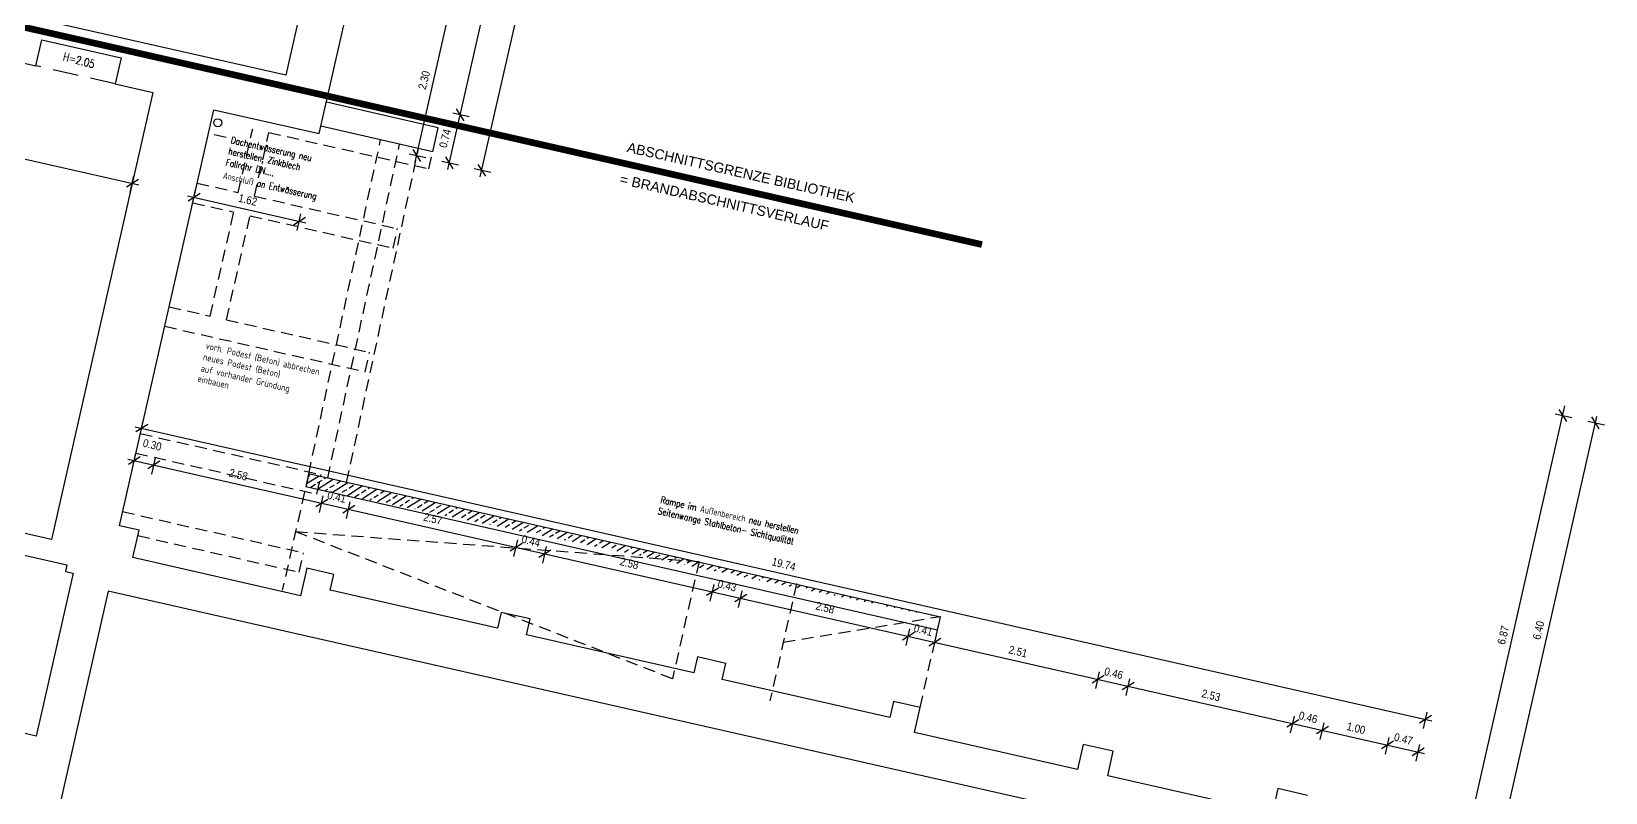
# Model space of a CAD drawing. Header units: metres. Extents: x 157 to 276, y 126 to 187.
# Drawn here: x 252.57 to 276.17, y 142 to 153.41 of the extents above; entities that cross this region are included whole.
import ezdxf
from ezdxf.enums import TextEntityAlignment as Align

# ---------------------------------------------------------------- set-up
doc = ezdxf.new("R2010")
doc.units = ezdxf.units.M
doc.header["$LTSCALE"] = 0.03
doc.linetypes.add('GESTRICHELT', pattern=[9, 6, -3])
doc.linetypes.add('STRICHLINIE', pattern=[19.049999999999997, 12.7, -6.35])
for name, color, linetype in [('A_ansicht', 9, 'Continuous'), ('A_bemaßung', 2, 'Continuous'), ('A_Dach', 10, 'Continuous'), ('A_Deckenplan', 8, 'Continuous'), ('A_höhen', 3, 'Continuous'), ('A_räume', 5, 'Continuous'), ('A_schraffur', 10, 'Continuous'), ('A_text', 5, 'Continuous'), ('A_treppe', 3, 'Continuous'), ('A_verdeckt', 8, 'STRICHLINIE'), ('A_wände', 6, 'Continuous'), ('A_WÄNDE_NEU', 6, 'Continuous')]:
    doc.layers.add(name, color=color, linetype=linetype)
doc.styles.add('BOLDSIMP_FNT', font='TXT', dxfattribs={"height": 1})
doc.styles.add('S70', font='DIN.SHX', dxfattribs={"width": 0.8, "height": 0.1})
doc.styles.add('SIMPLEX', font='simplex.shx', dxfattribs={"width": 0.8, "height": 0.1})

# ---------------------------------------------------------------- blocks, each defined once
blk = doc.blocks.new('SLASH1')
at = {"layer": 'A_bemaßung', "color": 2, "linetype": 'Continuous'}
for p, q in [((0.07662999999999999, 0.07662999999999999), (-0.07318999999999999, -0.07318999999999999)), ((0, -0.14068), (0, 0.11466))]:
    blk.add_line(p, q, dxfattribs=at)

msp = doc.modelspace()

# ---------------------------------------------------------------- hatches: boundary and pattern name
at = {"layer": 'A_schraffur'}
h = msp.add_hatch(dxfattribs=at)
h.set_pattern_fill('ANSI33', color=256, scale=0.025, style=0)
h.set_pattern_definition([(32.22109685721894, (234.7565893234459, 151.1951196254782), (-0.08464356585426958, 0.1343020076524321), []), (32.22109685721894, (234.8660621574849, 151.1702903938544), (-0.08464356585426958, 0.1343020076524321), [0.079375, -0.0396875])])
edge = h.paths.add_edge_path()
edge.add_line((266.1576920931752, 144.4339576384392), (266.2019397071016, 144.6290016044105))
edge.add_line((266.1576913413422, 144.4339578089998), (256.681991856431, 146.5836120697855))
edge.add_line((266.2019269877327, 144.6290044899226), (256.7261342448903, 146.7786799071738))
edge.add_line((256.7261342448903, 146.7786799071738), (256.6820973738448, 146.5835881321376))

# ---------------------------------------------------------------- linework, layer by layer
at = {"layer": 'A_ansicht', "color": 2, "linetype": 'Continuous'}
for p, q in [((258.6673150302357, 151.9662029432464), (256.992059389388, 152.3502700248826)), ((258.5883050302357, 151.6041829432464), (256.9091493893879, 151.9891600248826)), ((258.5883050302357, 151.6041829432464), (258.6673150302357, 151.9662029432464))]:
    msp.add_line(p, q, dxfattribs=at)
at = {"layer": 'A_bemaßung', "linetype": 'Continuous'}
for p, q in [((258.324619389388, 151.4498500248826), (260.770319389388, 162.2321000248826)), ((258.8122293893881, 151.3392600248826), (261.257929389388, 162.1214800248826)), ((259.299859389388, 151.2286600248826), (261.7455593893881, 162.0109000248826)), ((249.984789389388, 152.0612200248826), (254.178269389388, 151.1100300248826)), ((254.907829389388, 150.9441500248826), (256.6830193893881, 150.5414900248826)), ((274.0008093893881, 140.8971200248826), (275.565829389388, 147.7968500248826)), ((274.582789389388, 141.2025200248826), (276.042099389388, 147.6361100248826)), ((254.123009389388, 147.4840100248826), (273.571399389388, 143.0726000248826)), ((254.012409389388, 146.9964000248826), (273.4607993893881, 142.5850000248826))]:
    msp.add_line(p, q, dxfattribs=at)
at = {"layer": 'A_Dach'}
msp.add_circle((255.3632593852971, 152.0422932333117), 0.059999999999987, dxfattribs=at)
at = {"layer": 'A_Deckenplan', "linetype": 'GESTRICHELT'}
for p, q in [((255.6698237012668, 150.9958893837534), (255.886610897472, 151.951610740434)), ((255.9136297554245, 150.9405847007732), (256.1304169516297, 151.8963060574538)), ((256.1304169516297, 151.8963060574538), (258.5280943079875, 151.3524197026206)), ((258.5280943079875, 151.3524197026206), (258.5883050302357, 151.6041829432464)), ((255.0538179838427, 151.1356234073149), (255.6698237012668, 150.9958893837534)), ((254.9874567643539, 150.8430551442235), (255.603460273857, 150.7033216215042)), ((255.9136297554245, 150.9405847007732), (258.0591158653309, 150.4539051162294)), ((255.249521579962, 149.1429583960351), (255.603460273857, 150.7033216215042)), ((255.4933280484961, 149.0876555398618), (255.8472663280148, 150.6480169385241)), ((255.8472663280148, 150.648016938524), (257.9927712905367, 150.1613330774748)), ((257.9927712905367, 150.1613330774748), (258.0591158653309, 150.4539051162294)), ((254.633530260414, 149.2826910744026), (255.2495219943384, 149.142960222842)), ((254.5671690409253, 148.9901228113112), (257.5724556998991, 148.3084070659279)), ((255.4933280484961, 149.0876555398618), (257.6388002746933, 148.6009791046826)), ((257.5724556998991, 148.3084070659279), (257.6388002746933, 148.6009791046826)), ((254.2021823337372, 147.3809973643085), (256.914856301921, 146.7656575428374)), ((254.1358211142485, 147.0884291012171), (256.8485117271268, 146.4730855040828)), ((256.8485117271268, 146.4730855040828), (256.914856301921, 146.7656575428374)), ((253.9367374557823, 146.2107243119428), (256.6493938236237, 145.5953884829131)), ((254.1637870081779, 145.851599089148), (256.5830492488295, 145.3028164441585)), ((256.5830492488295, 145.3028164441585), (256.6493938236237, 145.5953884829131))]:
    msp.add_line(p, q, dxfattribs=at)
at = {"layer": 'A_räume', "linetype": 'GESTRICHELT', "ltscale": 5, "const_width": 0.1}
msp.add_lwpolyline([(266.8232502485288, 150.214973800249), (247.0462658673342, 154.7015967177998), (246.2438135332222, 151.1647641902261), (232.4885754610229, 154.2852887950682)], dxfattribs=at)
at = {"layer": 'A_text'}
msp.add_line((255.3092254382195, 151.8668306263338), (255.4889126734846, 151.8260739853513), dxfattribs=at)
at = {"layer": 'A_treppe', "color": 10, "linetype": 'GESTRICHELT'}
for p, q in [((256.7263714923061, 146.7786260852983), (257.804259389388, 151.7836100248826)), ((257.0112929047517, 146.7139889016024), (258.089129389388, 151.7182100248826)), ((257.2956938095045, 146.6494698001211), (258.373349389388, 151.6529400248826)), ((256.7263714923061, 146.7786260852983), (256.3300865798881, 145.0328974096601)), ((256.529476375519, 145.9118098088412), (262.5801851533024, 145.4632937895472)), ((262.1814640429081, 143.7057267894529), (256.529476375519, 145.9118098088412)), ((262.5801851502897, 145.4632937902312), (262.1814055590278, 143.7054689918691)), ((264.0430148950744, 145.1314366857828), (263.6442353038128, 143.3736118874213)), ((263.8436250994437, 144.2525242866024), (266.2039065747537, 144.6412174662185)), ((265.8950093894911, 143.2757200253369), (266.2046589139923, 144.641046790771))]:
    msp.add_line(p, q, dxfattribs=at)
at = {"layer": 'A_verdeckt'}
msp.add_line((253.824839389388, 152.6257700248826), (252.635039389388, 152.8956500248826), dxfattribs=at)
at = {"layer": 'A_wände', "linetype": 'Continuous'}
for points in [[(256.7142893893881, 154.2210900248826), (256.3813693893881, 152.7533900248826), (252.557249389388, 153.6208000248826), (252.570539389388, 153.6793300248826), (252.444979389388, 153.7077700248826)], [(271.706729389388, 141.9574600248826), (271.261619389388, 142.0584200248826), (271.178189389388, 141.6904300248826), (268.709799389388, 142.2503200248826), (268.793219389388, 142.6183100248826), (268.341189389388, 142.7208600248826), (268.256259389388, 142.3463500248826), (265.810099389388, 142.9012200248826), (265.894989389388, 143.2757000248826), (265.4973593893881, 143.3659000248826), (265.442319389388, 143.1233000248826), (262.926869389388, 143.6938700248826), (262.981899389388, 143.9364800248826), (262.559059389388, 144.0323700248826), (262.5046593893881, 143.7926900248826), (259.992149389388, 144.3626000248826), (260.046519389388, 144.6023100248826), (259.613959389388, 144.7004000248826), (259.560249389388, 144.4635600248826), (257.049469389388, 145.0330500248826), (257.103199389388, 145.2699300248826), (256.698949389388, 145.3616100248826), (256.6057493893881, 144.9508400248826), (254.088949389388, 145.5217000248826), (254.182139389388, 145.9325000248826), (253.888729389388, 145.9990700248826), (255.303769389388, 152.2375900248826), (256.883889389388, 151.8792000248826), (257.392989389388, 154.1235800248826)], [(252.1523093893881, 153.0051000248826), (252.635039389388, 152.8956500248826), (252.723539389388, 153.2857300248826), (253.913289389388, 153.0158500248826), (253.824839389388, 152.6257700248826), (254.390429389388, 152.4974700248826), (252.869659389388, 145.7927900248826), (249.885459389388, 146.4696700248826)], [(250.253519389388, 146.0580600248826), (253.1011793893881, 145.4121200248826), (253.079059389388, 145.3146100248826), (253.196069389388, 145.2880600248826), (252.641979389388, 142.8451400248826), (252.388379389388, 142.9026300248826)], [(251.179829389388, 133.8221700248826), (269.826709389388, 129.5925400248826), (272.366929389388, 140.7913700248826), (253.719969389388, 145.0209200248826), (251.179829389388, 133.8221700248826)]]:
    msp.add_lwpolyline(points, dxfattribs=at)
at = {"layer": 'A_WÄNDE_NEU'}
for p, q in [((256.7261342448903, 146.7786799071738), (256.6820973738448, 146.5835881321376)), ((266.1576920931752, 144.4339576384392), (266.2019397071016, 144.6290016044105))]:
    msp.add_line(p, q, dxfattribs=at)
at = {"layer": 'A_WÄNDE_NEU', "linetype": 'Continuous'}
for p, q in [((266.2019269877327, 144.6290044899226), (256.7261342448903, 146.7786799071738)), ((266.1576913413422, 144.4339578089998), (256.681991856431, 146.5836120697855))]:
    msp.add_line(p, q, dxfattribs=at)

# ---------------------------------------------------------------- block references
at = {"layer": 'A_bemaßung', "color": 7}
for p, rotation in [((258.998349389388, 152.1597800248826), 77.21999999999997), ((258.346749389388, 151.5473500248826), 77.21999999999997), ((258.8343593893881, 151.4367800248826), 77.21999999999997), ((259.321969389388, 151.3261900248826), 77.21999999999997), ((259.322129389388, 151.3261200248826), 77.21999999999997), ((254.080749389388, 151.1321500248826), 347.22), ((255.005359389388, 150.9220300248826), 347.22), ((256.585499389388, 150.5636200248826), 347.22), ((254.220539389388, 147.4618900248826), 347.22), ((275.5324193893881, 147.6495200248826), 77.21999999999997), ((276.020039389388, 147.5389200248826), 77.21999999999997), ((254.109939389388, 146.9742800248826), 347.22), ((254.403369389388, 146.9077200248826), 347.22), ((256.920129389388, 146.3368500248826), 347.22), ((257.3244093893881, 146.2451700248826), 347.22), ((259.8352093893881, 145.6756300248826), 347.22), ((260.267719389388, 145.5775200248826), 347.22), ((262.780249389388, 145.0076000248826), 347.22), ((263.203129389388, 144.9117100248826), 347.22), ((265.718599389388, 144.3411200248826), 347.22), ((266.116209389388, 144.2509300248826), 347.22), ((268.5623793893881, 143.6960700248826), 347.22), ((269.014449389388, 143.5935400248826), 347.22), ((271.482869389388, 143.0336400248826), 347.22), ((271.927959389388, 142.9326800248826), 347.22), ((273.473879389388, 143.0947100248826), 347.22), ((272.903439389388, 142.7114000248826), 347.22), ((273.363289389388, 142.6071000248826), 347.22)]:
    msp.add_blockref('SLASH1', p, dxfattribs=dict(at, rotation=rotation))

# ---------------------------------------------------------------- texts
at = {"layer": 'A_bemaßung', "color": 7, "linetype": 'Continuous', "style": 'BOLDSIMP_FNT', "width": 0.9}
for s, rotation, p in [('2.30', 75.89999999999942, (258.516099389388, 152.5201300248826)), ('0.74', 75.89999999999942, (258.830599389388, 151.6463400248826)), ('1.62', 345.8999999999995, (255.653509389388, 150.8262800248826)), ('0.30', 345.8999999999995, (254.221609389388, 147.1539600248826)), ('2.58', 345.8999999999995, (255.512329389388, 146.7074600248826)), ('0.41', 345.8999999999995, (256.987889389388, 146.3727600248826)), ('2.57', 345.8999999999995, (258.430369389388, 146.0455600248826)), ('0.44', 345.8999999999995, (259.899529389388, 145.7123200248826)), ('2.58', 345.8999999999995, (261.374549389388, 145.3777200248826)), ('19.74', 345.8999999999995, (263.652639389388, 145.3737000248826)), ('0.43', 345.8999999999995, (262.8422393893881, 145.0448500248826)), ('2.58', 345.8999999999995, (264.311419389388, 144.7115700248826)), ('0.41', 345.8999999999995, (265.783029389388, 144.3777800248826)), ('6.87', 75.89999999999942, (274.6987293893881, 144.2000700248826)), ('6.40', 75.89999999999942, (275.227849389388, 144.2724100248826)), ('2.51', 345.8999999999995, (267.204929389388, 144.0552600248826)), ('0.46', 345.8999999999995, (268.638989389388, 143.7299700248826)), ('2.53', 345.8999999999995, (270.099199389388, 143.3987400248826)), ('0.46', 345.8999999999995, (271.5559693893881, 143.0683100248826)), ('1.00', 345.8999999999995, (272.273779389388, 142.9054900248826)), ('0.47', 345.8999999999995, (272.983909389388, 142.7444300248826))]:
    msp.add_text(s, height=0.12, rotation=rotation, dxfattribs=at).set_placement(p, align=Align.BOTTOM_LEFT)
at = {"layer": 'A_höhen', "linetype": 'Continuous', "style": 'SIMPLEX', "width": 0.8}
msp.add_text('H=2.05', height=0.12, rotation=345.4999999999995, dxfattribs=at).set_placement((253.257889389388, 152.8846600248826), align=Align.BOTTOM_CENTER)
at = {"layer": 'A_räume', "linetype": 'Continuous', "char_height": 0.15, "width": 6.6459, "attachment_point": 1}
for s, insert, rotation in [('{\\fArial|b0|i0|c0|p34;ABSCHNITTSGRENZE BIBLIOTHEK}', (261.5212125499838, 151.7504298989383), 347.3741923310928), ('{\\fArial|b0|i0|c0|p34;= BRANDABSCHNITTSVERLAUF}', (261.413386795121, 151.2751351596657), 347.21817725188697)]:
    msp.add_mtext(s, dxfattribs=dict(at, insert=insert, rotation=rotation))
at = {"layer": 'A_text', "width": 0.8}
for s, rotation, style, p in [('Dachentwässerung neu', 347.221754379782, 'SIMPLEX', (255.5530836839379, 151.7370315807009)), ('herstellen, Zinkblech', 347.221754379782, 'SIMPLEX', (255.5151674156746, 151.5698487116532)), ('Fallrohr DN....', 347.221754379782, 'SIMPLEX', (255.4772511474112, 151.4026658426055)), ('Anschluß an Entwässerung', 347.221754379782, 'SIMPLEX', (255.4325557636811, 151.2056135405033)), ('vorh. Podest (Beton) abbrechen', 346.8447933781831, 'S70', (255.174111319933, 148.6533013409966)), ('neues Podest (Beton)', 346.8447933781831, 'S70', (255.1353560479134, 148.4874843980127)), ('einbauen', 346.8447933781831, 'S70', (255.0530746457486, 148.1618913913301)), ('auf vorhander Gründung ', 346.8447933781831, 'S70', (255.1006516081899, 148.3153072163196)), ('Rampe im Außenbereich neu herstellen', 347.2217543797788, 'SIMPLEX', (261.9949347905352, 146.3434322174459)), ('Seitenwange Stahlbeton- Sichtqualität', 347.2217543797788, 'SIMPLEX', (261.9570185222718, 146.1762493483982))]:
    msp.add_text(s, height=0.1, rotation=rotation, dxfattribs=dict(at, style=style)).set_placement(p)

doc.saveas('drawing.dxf')
